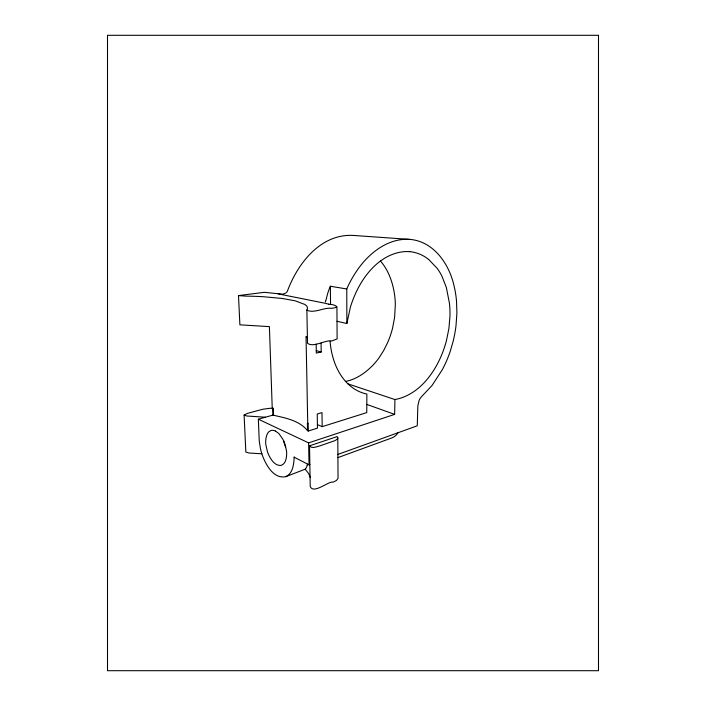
<?xml version="1.0" encoding="UTF-8"?>
<svg xmlns="http://www.w3.org/2000/svg" width="706" height="706" viewBox="0 0 706 706"><rect width="100%" height="100%" fill="white"/><g stroke="black" fill="none" stroke-linecap="round" stroke-linejoin="round"><path stroke-width="1.06" d="M305.151 469.216L285.648 476.7C273.919 479.056 266.427 465.642 262.773 456.42A61.863 61.863 0 0 1 260.452 448.707L259.243 441.065L258.352 419.205L308.619 442.874L394.654 414.378L394.919 399.552L347.908 383.852M337.018 321.283L346.858 323.516L350.414 307.084A111.68 111.68 0 0 1 355.339 293.961C364.128 274.122 380.666 254.248 403.505 251.698A35.627 35.627 0 0 1 409.762 251.707M261.847 453.79L249.103 453.023L245.847 452.069L244.108 415.013L247.559 413.363L262.747 409.242L270.23 408.253A21.101 21.101 0 0 1 272.657 408.412M328.828 304.198C334.67 304.462 341.316 307.392 331.441 308.337C324.557 307.075 313.596 313.932 306.872 310.084A1.209 1.209 0 0 1 307.066 309.466A2.921 2.921 0 0 0 307.498 307.922L306.898 306.175L304.895 304.471L295.302 300.853L282.259 298.462L263.259 296.714A359.857 359.857 0 0 0 245.856 296.132L238.496 295.585L264.335 292.319L282.409 294.173A9.858 9.858 0 0 0 283 294.12L286.045 292.911M307.516 464.124L307.322 464.945M326.419 298.497L325.625 301.144M325.325 301.974L325.572 301.285M346.858 323.516L346.77 288.975L348.032 286.159A106.297 106.297 0 0 1 357.254 270.177C369.282 252.571 389.297 236.951 411.757 239.581C434.905 242.705 449.598 265.068 454.17 286.371A98.866 98.866 0 0 1 456.517 301.135L456.914 313.093L455.997 325.81A132.922 132.922 0 0 1 452.934 342.11L450.084 351.764A118.784 118.784 0 0 1 442.194 369.891L432.063 385.45L422.02 396.163A13.935 13.935 0 0 0 419.09 400.478L417.846 405.862L417.272 425.797L337.9 454.426M286.645 292.337L287.051 291.799A5.242 5.242 0 0 0 287.324 291.349C297.579 263.576 320.462 233.712 353.115 235.416L409.445 239.378M285.648 476.7C293.114 473.567 293.811 463.727 294.225 457.038M337.918 457.612L391.883 437.905A12.999 12.999 0 0 0 398.158 432.619M293.978 457.117L309.043 464.839L309.899 464.53M309.537 445.839C311.814 449.237 316.941 446.483 320.039 445.821L334.9 440.65L337.08 439.3L337.795 437.932L338.042 478.359L336.471 480.442L332.985 482.233C329.887 480.142 313.085 494.95 310.216 486.346L309.537 445.839L337.115 436.59A2.109 2.109 0 0 1 337.847 437.914M258.352 419.205L272.895 415.119C285.092 417.89 299.229 420.352 307.551 430.669L308.328 431.022L317.462 428.136L317.25 414.007L321.998 412.604L322.183 426.653L366.758 412.604L366.864 394.01A35.15 35.15 0 0 1 362.266 392.783C346.081 387.215 336.232 371.074 332.341 355.162A81.508 81.508 0 0 1 330.081 341.342M307.551 430.669L307.401 423.009L308.178 423.344L308.328 431.022M345.569 381.425C356.477 379.307 365.946 372.583 373.465 364.631A70.423 70.423 0 0 0 378.963 357.933L383.729 350.45L387.709 342.401A94.525 94.525 0 0 0 392.51 328.422L394.61 317.418L395.342 304.33A83.917 83.917 0 0 0 394.389 293.475C392.527 281.756 388.344 270.054 380.446 261.008M321.071 343.151L321.195 352.003L316.306 353.044L316.173 344.104M394.919 399.552C417.952 395.281 433.863 374.427 442.115 353.777A113.287 113.287 0 0 0 446.377 340.972L448.928 328.405L449.969 316.138A99.255 99.255 0 0 0 449.448 303.298L446.351 287.466L441.797 275.896A55.253 55.253 0 0 0 437.155 268.333L428.613 259.367M265.456 417.211L246.853 416.01L244.091 415.119M326.481 298.223A60.054 60.054 0 0 1 330.373 286.248L346.77 288.975M278.27 293.89L326.119 303.474A19.212 19.212 0 0 0 328.837 304.162M316.27 350.573L321.195 352.003M366.802 404.406L394.654 414.378M317.409 424.606L322.183 426.653M275.393 431.004L278.755 433.422L282.727 439.017A33.712 33.712 0 0 1 284.615 443.139L286.398 450.278A23.96 23.96 0 0 1 286.654 454.479C286.389 458.344 285.709 463.648 281.553 465.201A4.898 4.898 0 0 1 280.07 465.475C274.855 465.342 271.501 460.268 269.304 456.129A34.453 34.453 0 0 1 267.512 451.99L265.888 445.001A23.289 23.289 0 0 1 265.703 440.906C266.003 437.102 266.815 431.834 271.007 430.492A6.177 6.177 0 0 1 275.358 431.066M305.204 469.269L305.239 469.305A10.59 10.59 0 0 0 307.225 464.989M238.496 295.585L239.89 324.831L269.401 326.631L272.225 408.033L273.31 408.209L273.557 415.419M272.64 408.103L272.895 415.119M306.872 310.084L307.507 343.231C313.182 348.102 326.04 339.418 331.732 341.007L337.115 338.915L336.921 306.58M308.619 442.874L309.043 464.839M307.745 423.485L306.033 336.524A7.881 7.881 0 0 1 307.419 338.165M330.373 286.248L330.54 304.542M409.771 251.627A35.477 35.477 0 0 1 428.577 259.42M305.345 469.552A19.274 19.274 0 0 1 310.349 477.653M285.736 446.924A25.222 25.222 0 0 1 283.53 440.57M598.494 35.3L107.506 35.3L107.506 670.7L598.494 670.7L598.494 35.3"/></g></svg>
